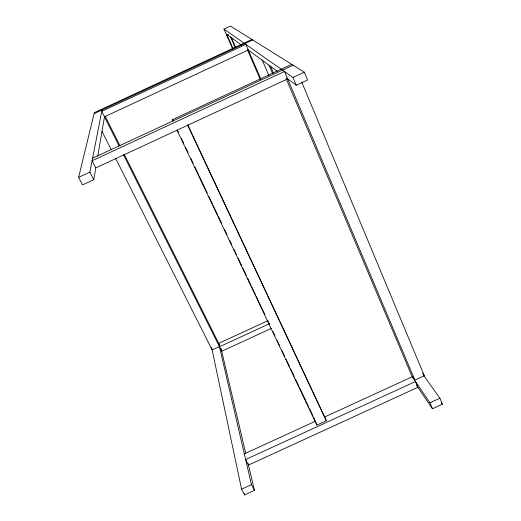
<?xml version="1.0" encoding="UTF-8"?>
<svg xmlns="http://www.w3.org/2000/svg" width="521" height="521" viewBox="0 0 521 521"><rect width="100%" height="100%" fill="white"/><g stroke="black" fill="none" stroke-linecap="round" stroke-linejoin="round"><path stroke-width="0.78" d="M251.936 39.466L94.334 112.666L78.612 177.387L82.533 184.89L93.78 179.68L95.812 167.755M97.837 155.831L104.597 116.085M93.78 179.68L89.892 172.158L102.031 109.879M241.588 45.112L225.958 33.644L223.952 29.072L230.451 26.05L304.316 72.191L307.566 80.006L296.286 85.236L286.517 78.072M232.692 48.954L226.498 34.822L227.267 35.395L228.719 34.718M94.099 113.63L252.724 39.961M104.48 116.776L248.27 50.009M173.044 120.905L172.685 119.563L291.74 64.33M92.614 158.189L293.134 65.203M287.657 78.905L95.786 167.886L92.119 160.742L284.531 71.494L414.859 380.089L424.322 375.745L301.796 82.207M223.952 29.072L293.01 77.434L304.316 72.191M78.612 177.387L89.892 172.158M268.146 320.578L218.677 343.372L219.634 345.286M269.546 323.684L219.465 346.758L221.718 351.265L271.252 328.451M244.323 453.863L315.329 421.261M324.205 417.184L412.222 376.768M177.042 130.204L316.892 425.064L326.335 420.734L187.651 124.649M248.12 463.495L254.45 490.424L244.583 494.95L241.581 489.199L251.474 484.66L218.638 343.189L124.382 154.607M412.118 376.618L429.955 402.785L439.9 398.226L442.388 404.231L432.476 408.777L416.481 385.201M247.449 49.41L277.4 71.384M422.642 373.381L424.322 375.745M423.886 375.739L439.9 398.226M441.45 402.902L442.388 404.231M414.859 380.089L411.603 375.322L286.263 78.912M251.474 484.66L254.45 490.424M101.999 131.37L111.149 149.52M115.538 158.234L212.151 349.923L219.419 346.576L123.399 154.587M119.029 145.86L101.751 111.312L245.84 44.396L260.923 79.166M105.463 116.743L120.019 145.867M172.685 119.563L173.382 121.035M177.485 130.257L178.527 132.464M181.315 138.339L183.757 143.483M185.496 147.163L187.938 152.301M190.725 158.182L193.161 163.327M194.906 167L198.39 174.346M199.087 175.818L203.034 184.154M203.268 184.636L207.221 192.985M208.96 196.658L212.451 204.011M213.148 205.482L217.68 215.043M218.377 216.515L220.123 220.194M220.337 220.644L221.731 223.587M224.518 229.461L226.961 234.606M229.748 240.487L231.63 244.466M233.929 249.305L236.365 254.45M238.11 258.123L241.594 265.469M242.786 267.996L246.277 275.355M247.521 277.967L251.005 285.313M251.702 286.784L255.687 295.212M256.384 296.683L264.942 314.704M268.243 321.685L269.637 324.629M272.952 331.61L274.867 335.661M277.133 340.428L279.575 345.573M281.841 350.366L284.798 356.592M286.029 359.197L289.513 366.55M290.725 369.083L294.209 376.436M295.44 379.054L298.93 386.406M299.627 387.878L308.842 407.298M309.539 408.77L313.023 416.116M313.72 417.588L314.417 419.053M187.697 125.261L326.335 420.734M231.448 37.668L235.668 47.339M230.601 37.05L235.153 47.463M227.267 35.395L233.134 48.779M247.508 49.957L260.402 79.752M262.109 59.791L268.843 75.493M269.031 65.242L272.548 73.468M270.653 66.427L273.518 73.148M429.955 402.785L432.476 408.777M293.01 77.434L296.286 85.236M314.762 419.789L316.892 425.064M221.073 348.529L245.697 453.198M244.245 493.361L244.583 494.95M211.637 347.487L241.581 489.199M415.478 381.548L245.638 459.522L248.491 465.071L417.907 387.305L415.478 381.548"/></g></svg>
